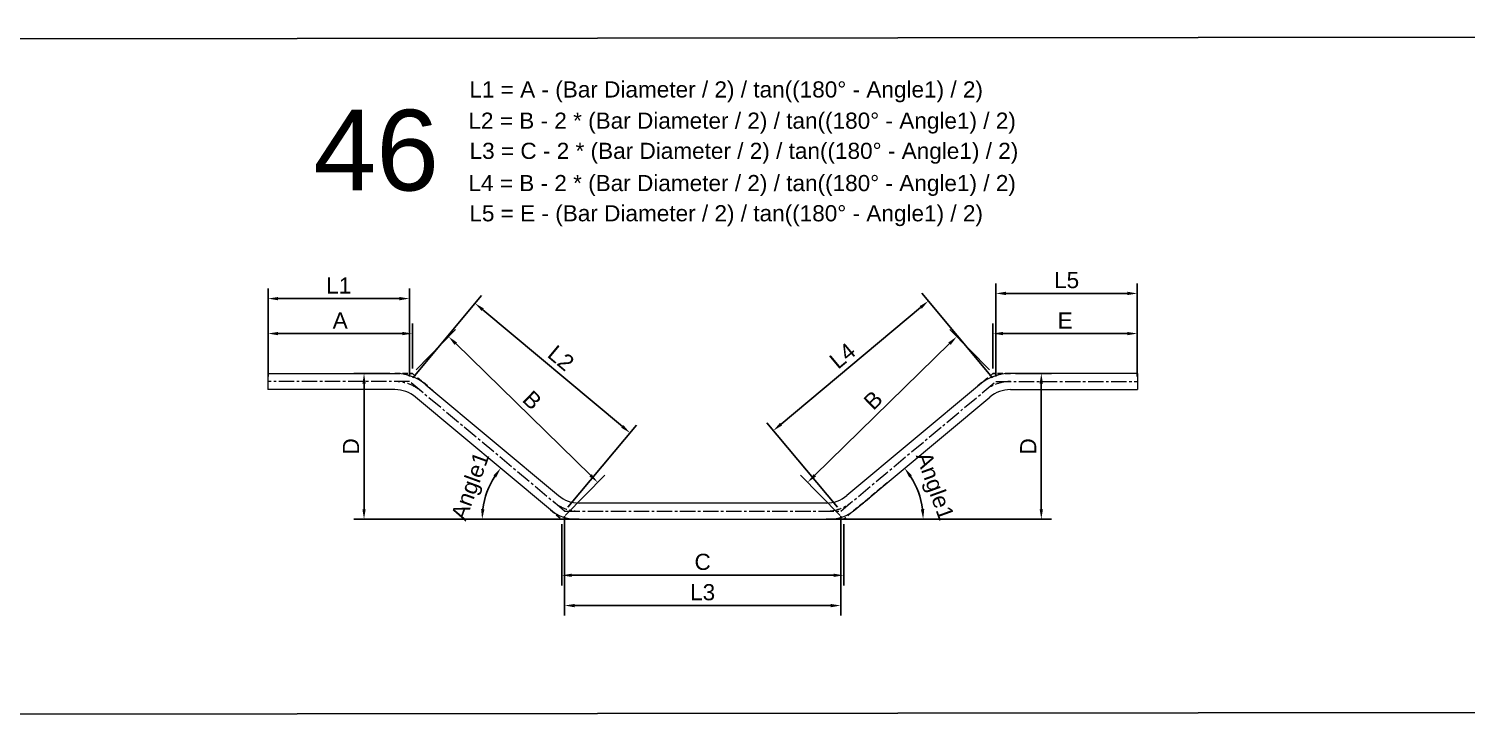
# Model space of a CAD drawing. Header units: metres. Extents: x 125 to 13754, y 1503 to 11930.
# Drawn here: x 2531 to 4311, y 6580 to 7431 of the extents above; entities that cross this region are included whole.
import ezdxf

# ---------------------------------------------------------------- set-up
doc = ezdxf.new("R2010")
doc.units = ezdxf.units.M
doc.linetypes.add('CENTER2', pattern=[28.575, 19.05, -3.175, 3.175, -3.175])
doc.linetypes.add('HIDDEN', pattern=[9.525, 6.35, -3.175])
doc.layers.add('Border', color=6, linetype='HIDDEN')
for name, color, linetype, lineweight in [('CL', 5, 'CENTER2', 0), ('D-STR-DIM', 7, 'Continuous', 0), ('Rebar', 7, 'Continuous', 20)]:
    doc.layers.add(name, color=color, linetype=linetype, lineweight=lineweight)
doc.styles.add('Arial', font='arial.ttf')
doc.dimstyles.new('Check', dxfattribs={"dimscale": 10, "dimtxt": 2, "dimasz": 1.25, "dimexe": 1.25, "dimexo": 0.625, "dimtad": 1, "dimtoh": 1, "dimdec": 1, "dimtxsty": 'Arial', "dimcen": 2.5, "dimclrd": 8, "dimclre": 8, "dimclrt": 1, "dimaunit": 1, "dimadec": 3, "dimazin": 0, "dimtfac": 1, "dimtdec": 1, "dimtix": 1, "dimtmove": 0, "dimatfit": 3, "dimfxl": 1, "dimarcsym": 0})
doc.dimstyles.new('D1-1', dxfattribs={"dimscale": 10, "dimtxt": 2, "dimasz": 1.25, "dimexe": 1.25, "dimexo": 0.625, "dimtad": 1, "dimdec": 1, "dimtxsty": 'Arial', "dimcen": 2.5, "dimclrd": 8, "dimclre": 8, "dimclrt": 4, "dimadec": 1, "dimazin": 0, "dimtfac": 1, "dimtdec": 1, "dimtix": 1, "dimtmove": 0, "dimatfit": 3, "dimfxl": 1, "dimarcsym": 0})

# ---------------------------------------------------------------- blocks, each defined once
blk = doc.blocks.new('*D84')
at = {"layer": 'D-STR-DIM', "color": 8, "lineweight": -2, "transparency": 16777216}
for p, q in [((3190.7, 6817.5), (3190.7, 6741.8)), ((3540, 6817.5), (3540, 6741.8)), ((3527.5, 6754.3), (3203.2, 6754.3))]:
    blk.add_line(p, q, dxfattribs=at)
at = {"layer": 'D-STR-DIM', "color": 8, "transparency": 16777216}
for points in [[(3203.2, 6756.3), (3203.2, 6752.2), (3190.7, 6754.3)], [(3527.5, 6756.3), (3527.5, 6752.2), (3540, 6754.3)]]:
    blk.add_solid(points, dxfattribs=at)
at = {"layer": 'Defpoints', "color": 0, "transparency": 16777216}
for p in [(3190.7, 6823.7), (3540, 6823.7), (3190.7, 6754.3)]:
    blk.add_point(p, dxfattribs=at)
at = {"layer": 'D-STR-DIM', "color": 4, "transparency": 16777216, "insert": (3365.3, 6770.8), "char_height": 20, "attachment_point": 5, "style": 'Arial'}
blk.add_mtext('C', dxfattribs=at)
blk = doc.blocks.new('*D85')
at = {"layer": 'D-STR-DIM', "color": 8, "lineweight": -2, "transparency": 16777216}
for p, q in [((3720.4, 7008.8), (3671.4, 7059)), ((3504.3, 6878.2), (3671.2, 7041.3)), ((3535.6, 6828.2), (3486.6, 6878.4))]:
    blk.add_line(p, q, dxfattribs=at)
at = {"layer": 'D-STR-DIM', "color": 8, "transparency": 16777216}
for points in [[(3669.7, 7042.8), (3672.6, 7039.8), (3680.1, 7050)], [(3502.8, 6879.6), (3505.7, 6876.7), (3495.3, 6869.4)]]:
    blk.add_solid(points, dxfattribs=at)
at = {"layer": 'Defpoints', "color": 0, "transparency": 16777216}
for p in [(3680.1, 7050), (3724.8, 7004.3), (3540, 6823.7)]:
    blk.add_point(p, dxfattribs=at)
at = {"layer": 'D-STR-DIM', "color": 4, "transparency": 16777216, "insert": (3576.4, 6971.3), "char_height": 20, "attachment_point": 5, "rotation": 44.3457, "style": 'Arial'}
blk.add_mtext('B', dxfattribs=at)
blk = doc.blocks.new('*D86')
at = {"layer": 'D-STR-DIM', "color": 8, "lineweight": -2, "transparency": 16777216}
for p, q in [((3752.8, 7004.3), (3797.3, 7004.3)), ((3784.8, 6836.2), (3784.8, 6991.8)), ((3524.5, 6823.7), (3797.3, 6823.7))]:
    blk.add_line(p, q, dxfattribs=at)
at = {"layer": 'D-STR-DIM', "color": 8, "transparency": 16777216}
for points in [[(3782.7, 6991.8), (3786.8, 6991.8), (3784.8, 7004.3)], [(3782.7, 6836.2), (3786.8, 6836.2), (3784.8, 6823.7)]]:
    blk.add_solid(points, dxfattribs=at)
at = {"layer": 'Defpoints', "color": 0, "transparency": 16777216}
for p in [(3746.6, 7004.3), (3784.8, 7004.3), (3518.2, 6823.7)]:
    blk.add_point(p, dxfattribs=at)
at = {"layer": 'D-STR-DIM', "color": 4, "transparency": 16777216, "insert": (3768.5, 6914), "char_height": 20, "width": 15.706, "attachment_point": 5, "rotation": 90, "style": 'Arial'}
blk.add_mtext('D', dxfattribs=at)
blk = doc.blocks.new('*D82')
at = {"layer": 'D-STR-DIM', "color": 8, "lineweight": -2, "transparency": 16777216}
for p, q in [((3724.8, 7010.6), (3724.8, 7066.3)), ((3737.3, 7053.8), (3891.2, 7053.8)), ((3903.7, 7000.6), (3903.7, 7066.3))]:
    blk.add_line(p, q, dxfattribs=at)
at = {"layer": 'D-STR-DIM', "color": 8, "transparency": 16777216}
for points in [[(3737.3, 7055.8), (3737.3, 7051.7), (3724.8, 7053.8)], [(3891.2, 7055.8), (3891.2, 7051.7), (3903.7, 7053.8)]]:
    blk.add_solid(points, dxfattribs=at)
at = {"layer": 'Defpoints', "color": 0, "transparency": 16777216}
for p in [(3903.7, 7053.8), (3724.8, 7004.3), (3903.7, 6994.3)]:
    blk.add_point(p, dxfattribs=at)
at = {"layer": 'D-STR-DIM', "color": 4, "transparency": 16777216, "insert": (3814.3, 7070), "char_height": 20, "attachment_point": 5, "style": 'Arial'}
blk.add_mtext('E', dxfattribs=at)
blk = doc.blocks.new('*D83')
at = {"layer": 'D-STR-DIM', "color": 8, "lineweight": -2, "transparency": 16777216}
blk.add_line((3546.2, 6823.7), (3651, 6823.7), dxfattribs=at)
blk.add_arc((3540, 6823.7), 98.5, 7.2776, 32.6304, dxfattribs=at)
at = {"layer": 'D-STR-DIM', "color": 8, "transparency": 16777216}
for points in [[(3621.2, 6875.6), (3624.6, 6878.1), (3615.5, 6886.9)], [(3639.8, 6836.3), (3635.6, 6836.1), (3638.5, 6823.7)]]:
    blk.add_solid(points, dxfattribs=at)
at = {"layer": 'Defpoints', "color": 0, "transparency": 16777216}
for p in [(3720.9, 6975), (3635.8, 6846.4), (3212.5, 6823.7), (3521.8, 6823.7), (3553.9, 6835.4)]:
    blk.add_point(p, dxfattribs=at)
at = {"layer": 'D-STR-DIM', "color": 4, "transparency": 16777216, "insert": (3650.6, 6863.9), "char_height": 20, "attachment_point": 5, "rotation": 289.954, "style": 'Arial'}
blk.add_mtext('Angle1', dxfattribs=at)
blk = doc.blocks.new('*D87')
at = {"layer": 'D-STR-DIM', "color": 8, "lineweight": -2, "transparency": 16777216}
for p, q in [((3010.3, 7008.8), (3059.3, 7059)), ((3226.4, 6878.2), (3059.5, 7041.3)), ((3195.1, 6828.2), (3244.1, 6878.4))]:
    blk.add_line(p, q, dxfattribs=at)
at = {"layer": 'D-STR-DIM', "color": 8, "transparency": 16777216}
for points in [[(3061, 7042.8), (3058, 7039.8), (3050.6, 7050)], [(3227.9, 6879.6), (3225, 6876.7), (3235.4, 6869.4)]]:
    blk.add_solid(points, dxfattribs=at)
at = {"layer": 'Defpoints', "color": 0, "transparency": 16777216}
for p in [(3050.6, 7050), (3005.9, 7004.3), (3190.7, 6823.7)]:
    blk.add_point(p, dxfattribs=at)
at = {"layer": 'D-STR-DIM', "color": 4, "transparency": 16777216, "insert": (3154.3, 6971.3), "char_height": 20, "attachment_point": 5, "rotation": 315.6543, "style": 'Arial'}
blk.add_mtext('B', dxfattribs=at)
blk = doc.blocks.new('*D88')
at = {"layer": 'D-STR-DIM', "color": 8, "lineweight": -2, "transparency": 16777216}
for p, q in [((2977.9, 7004.3), (2933.4, 7004.3)), ((2945.9, 6836.2), (2945.9, 6991.8)), ((3206.2, 6823.7), (2933.4, 6823.7))]:
    blk.add_line(p, q, dxfattribs=at)
at = {"layer": 'D-STR-DIM', "color": 8, "transparency": 16777216}
for points in [[(2943.9, 6991.8), (2948, 6991.8), (2945.9, 7004.3)], [(2943.9, 6836.2), (2948, 6836.2), (2945.9, 6823.7)]]:
    blk.add_solid(points, dxfattribs=at)
at = {"layer": 'Defpoints', "color": 0, "transparency": 16777216}
for p in [(2945.9, 7004.3), (2984.1, 7004.3), (3212.5, 6823.7)]:
    blk.add_point(p, dxfattribs=at)
at = {"layer": 'D-STR-DIM', "color": 4, "transparency": 16777216, "insert": (2929.7, 6914), "char_height": 20, "width": 15.706, "attachment_point": 5, "rotation": 90, "style": 'Arial'}
blk.add_mtext('D', dxfattribs=at)
blk = doc.blocks.new('*D89')
at = {"layer": 'D-STR-DIM', "color": 8, "lineweight": -2, "transparency": 16777216}
for p, q in [((2827, 7000.6), (2827, 7066.3)), ((2993.4, 7053.8), (2839.5, 7053.8)), ((3005.9, 7010.6), (3005.9, 7066.3))]:
    blk.add_line(p, q, dxfattribs=at)
at = {"layer": 'D-STR-DIM', "color": 8, "transparency": 16777216}
for points in [[(2839.5, 7055.8), (2839.5, 7051.7), (2827, 7053.8)], [(2993.4, 7055.8), (2993.4, 7051.7), (3005.9, 7053.8)]]:
    blk.add_solid(points, dxfattribs=at)
at = {"layer": 'Defpoints', "color": 0, "transparency": 16777216}
for p in [(2827, 7053.8), (3005.9, 7004.3), (2827, 6994.3)]:
    blk.add_point(p, dxfattribs=at)
at = {"layer": 'D-STR-DIM', "color": 4, "transparency": 16777216, "insert": (2916.4, 7070), "char_height": 20, "attachment_point": 5, "style": 'Arial'}
blk.add_mtext('A', dxfattribs=at)
blk = doc.blocks.new('*D90')
at = {"layer": 'D-STR-DIM', "color": 8, "lineweight": -2, "transparency": 16777216}
blk.add_line((3184.5, 6823.7), (3079.7, 6823.7), dxfattribs=at)
blk.add_arc((3190.7, 6823.7), 98.5, 147.3696, 172.7224, dxfattribs=at)
at = {"layer": 'D-STR-DIM', "color": 8, "transparency": 16777216}
for points in [[(3106.1, 6878.1), (3109.5, 6875.6), (3115.2, 6886.9)], [(3095.1, 6836.1), (3090.9, 6836.3), (3092.2, 6823.7)]]:
    blk.add_solid(points, dxfattribs=at)
at = {"layer": 'Defpoints', "color": 0, "transparency": 16777216}
for p in [(3009.8, 6975), (3102.7, 6867.8), (3176.8, 6835.4), (3208.9, 6823.7), (3518.2, 6823.7)]:
    blk.add_point(p, dxfattribs=at)
at = {"layer": 'D-STR-DIM', "color": 4, "transparency": 16777216, "insert": (3080.1, 6863.9), "char_height": 20, "attachment_point": 5, "rotation": 70.046, "style": 'Arial'}
blk.add_mtext('Angle1', dxfattribs=at)
blk = doc.blocks.new('*D275')
at = {"layer": 'D-STR-DIM', "color": 8, "lineweight": -2, "transparency": 16777216}
for p, q in [((3728.4, 7000.6), (3728.4, 7116)), ((3903.7, 7000.6), (3903.7, 7116)), ((3740.9, 7103.5), (3891.2, 7103.5))]:
    blk.add_line(p, q, dxfattribs=at)
at = {"layer": 'D-STR-DIM', "color": 8, "transparency": 16777216}
for points in [[(3740.9, 7105.6), (3740.9, 7101.4), (3728.4, 7103.5)], [(3891.2, 7105.6), (3891.2, 7101.4), (3903.7, 7103.5)]]:
    blk.add_solid(points, dxfattribs=at)
at = {"layer": 'Defpoints', "color": 0, "transparency": 16777216}
for p in [(3903.7, 7103.5), (3728.4, 6994.3), (3903.7, 6994.3)]:
    blk.add_point(p, dxfattribs=at)
at = {"layer": 'D-STR-DIM', "color": 1, "transparency": 16777216, "insert": (3816.1, 7119.9), "char_height": 20, "attachment_point": 5, "style": 'Arial'}
blk.add_mtext('L5', dxfattribs=at)
blk = doc.blocks.new('*D276')
at = {"layer": 'D-STR-DIM', "color": 8, "lineweight": -2, "transparency": 16777216}
for p, q in [((3724.4, 6999.1), (3636.9, 7103.7)), ((3635.3, 7086.1), (3462.5, 6941.6)), ((3532.4, 6838.5), (3444.9, 6943.1))]:
    blk.add_line(p, q, dxfattribs=at)
at = {"layer": 'D-STR-DIM', "color": 8, "transparency": 16777216}
for points in [[(3634, 7087.7), (3636.7, 7084.5), (3644.9, 7094.2)], [(3461.1, 6943.2), (3463.8, 6940), (3452.9, 6933.5)]]:
    blk.add_solid(points, dxfattribs=at)
at = {"layer": 'Defpoints', "color": 0, "transparency": 16777216}
for p in [(3728.4, 6994.3), (3452.9, 6933.5), (3536.4, 6833.7)]:
    blk.add_point(p, dxfattribs=at)
at = {"layer": 'D-STR-DIM', "color": 1, "transparency": 16777216, "insert": (3538.5, 7026.3), "char_height": 20, "attachment_point": 5, "rotation": 39.908, "style": 'Arial'}
blk.add_mtext('L4', dxfattribs=at)
blk = doc.blocks.new('*D277')
at = {"layer": 'D-STR-DIM', "color": 8, "lineweight": -2, "transparency": 16777216}
for p, q in [((3194.3, 6827.5), (3194.3, 6704.3)), ((3536.4, 6827.5), (3536.4, 6704.3)), ((3206.8, 6716.8), (3523.9, 6716.8))]:
    blk.add_line(p, q, dxfattribs=at)
at = {"layer": 'D-STR-DIM', "color": 8, "transparency": 16777216}
for points in [[(3206.8, 6718.8), (3206.8, 6714.7), (3194.3, 6716.8)], [(3523.9, 6718.8), (3523.9, 6714.7), (3536.4, 6716.8)]]:
    blk.add_solid(points, dxfattribs=at)
at = {"layer": 'Defpoints', "color": 0, "transparency": 16777216}
for p in [(3194.3, 6833.7), (3536.4, 6833.7), (3536.4, 6716.8)]:
    blk.add_point(p, dxfattribs=at)
at = {"layer": 'D-STR-DIM', "color": 1, "transparency": 16777216, "insert": (3365.3, 6733.2), "char_height": 20, "attachment_point": 5, "style": 'Arial'}
blk.add_mtext('L3', dxfattribs=at)
blk = doc.blocks.new('*D278')
at = {"layer": 'D-STR-DIM', "color": 8, "lineweight": -2, "transparency": 16777216}
for p, q in [((3006.3, 6999.1), (3091.4, 7100.9)), ((3093, 7083.3), (3265.9, 6938.7)), ((3198.3, 6838.5), (3283.5, 6940.3))]:
    blk.add_line(p, q, dxfattribs=at)
at = {"layer": 'D-STR-DIM', "color": 8, "transparency": 16777216}
for points in [[(3094.3, 7084.9), (3091.7, 7081.7), (3083.4, 7091.3)], [(3267.2, 6940.3), (3264.5, 6937.1), (3275.4, 6930.7)]]:
    blk.add_solid(points, dxfattribs=at)
at = {"layer": 'Defpoints', "color": 0, "transparency": 16777216}
for p in [(3002.3, 6994.3), (3275.4, 6930.7), (3194.3, 6833.7)]:
    blk.add_point(p, dxfattribs=at)
at = {"layer": 'D-STR-DIM', "color": 1, "transparency": 16777216, "insert": (3189.9, 7023.5), "char_height": 20, "attachment_point": 5, "rotation": 320.092, "style": 'Arial'}
blk.add_mtext('L2', dxfattribs=at)
blk = doc.blocks.new('*D279')
at = {"layer": 'D-STR-DIM', "color": 8, "lineweight": -2, "transparency": 16777216}
for p, q in [((2827, 7000.6), (2827, 7109.6)), ((3002.3, 7000.6), (3002.3, 7109.6)), ((2989.8, 7097.1), (2839.5, 7097.1))]:
    blk.add_line(p, q, dxfattribs=at)
at = {"layer": 'D-STR-DIM', "color": 8, "transparency": 16777216}
for points in [[(2839.5, 7099.1), (2839.5, 7095), (2827, 7097.1)], [(2989.8, 7099.1), (2989.8, 7095), (3002.3, 7097.1)]]:
    blk.add_solid(points, dxfattribs=at)
at = {"layer": 'Defpoints', "color": 0, "transparency": 16777216}
for p in [(2827, 7097.1), (2827, 6994.3), (3002.3, 6994.3)]:
    blk.add_point(p, dxfattribs=at)
at = {"layer": 'D-STR-DIM', "color": 1, "transparency": 16777216, "insert": (2914.6, 7113.3), "char_height": 20, "attachment_point": 5, "style": 'Arial'}
blk.add_mtext('L1', dxfattribs=at)

msp = doc.modelspace()

# ---------------------------------------------------------------- linework, layer by layer
for p, q in [((125.39, 7416.21), (13753.94, 7431.41)), ((125.39, 6579.66), (13753.94, 6594.86))]:
    msp.add_line(p, q)
at = {"layer": 'Border'}
for p, q in [((2984.13, 7004.35), (3005.91, 7004.35)), ((3031.7, 6982.78), (3005.91, 7004.35)), ((3698.99, 6982.78), (3724.78, 7004.35)), ((3746.56, 7004.35), (3724.78, 7004.35)), ((3593.72, 6868.67), (3539.99, 6823.73)), ((3176.78, 6835.38), (3190.7, 6823.73)), ((3212.48, 6823.73), (3190.7, 6823.73)), ((3518.21, 6823.73), (3539.99, 6823.73))]:
    msp.add_line(p, q, dxfattribs=at)
at = {"layer": 'CL'}
for p, q in [((3002.28, 6994.35), (2826.95, 6994.35)), ((3194.33, 6833.73), (3002.28, 6994.35)), ((3536.36, 6833.73), (3728.41, 6994.35)), ((3728.41, 6994.35), (3903.74, 6994.35)), ((3194.33, 6833.73), (3536.36, 6833.73))]:
    msp.add_line(p, q, dxfattribs=at)
for centre, start, end in [((2984.13, 6944.35), 50.09204, 90), ((3746.56, 6944.35), 90, 129.90796), ((3212.48, 6883.73), 230.09204, 270), ((3518.21, 6883.73), 270, 309.90796)]:
    msp.add_arc(centre, 50, start, end, dxfattribs=at)
at = {"layer": 'Rebar'}
for p, q in [((2826.95, 7004.35), (2984.13, 7004.35)), ((2826.95, 7004.35), (2826.95, 6984.35)), ((3903.74, 7004.35), (3746.56, 7004.35)), ((3903.74, 7004.35), (3903.74, 6984.35)), ((2984.13, 6984.35), (2826.95, 6984.35)), ((3022.62, 6990.37), (3186.81, 6853.05)), ((3708.07, 6990.37), (3543.88, 6853.05)), ((3746.55, 6984.35), (3903.74, 6984.35)), ((3176.78, 6835.38), (3009.8, 6975.03)), ((3553.91, 6835.38), (3720.89, 6975.03)), ((3518.21, 6843.73), (3212.48, 6843.73)), ((3212.48, 6823.73), (3521.83, 6823.73))]:
    msp.add_line(p, q, dxfattribs=at)
for centre, radius, start, end in [((2984.13, 6944.35), 60, 50.09204, 90), ((3746.56, 6944.35), 60, 90, 129.90796), ((2984.13, 6944.35), 40, 50.09204, 90), ((3746.55, 6944.35), 40, 90, 129.90796), ((3212.47, 6883.73), 40, 230.09204, 270), ((3518.21, 6883.73), 40, 270, 309.90796), ((3208.85, 6873.73), 50, 230.09204, 270), ((3521.83, 6873.73), 50, 270, 309.90796)]:
    msp.add_arc(centre, radius, start, end, dxfattribs=at)

# ---------------------------------------------------------------- texts
at = {"layer": 'Rebar', "style": 'Arial'}
msp.add_text('46', height=100, dxfattribs=at).set_placement((2883.38, 7231.02))
at = {"layer": 'Rebar', "color": 0, "char_height": 20, "attachment_point": 5, "style": 'Arial'}
for s, insert in [('L1 = A - (Bar Diameter / 2) / tan((180° - Angle1) / 2)', (3394.44, 7353.21)), ('L2 = B - 2 * (Bar Diameter / 2) / tan((180° - Angle1) / 2)', (3414.23, 7314.53)), ('L3 = C - 2 * (Bar Diameter / 2) / tan((180° - Angle1) / 2)', (3416.45, 7277.13)), ('L4 = B - 2 * (Bar Diameter / 2) / tan((180° - Angle1) / 2)', (3414.23, 7237.19)), ('L5 = E - (Bar Diameter / 2) / tan((180° - Angle1) / 2)', (3394.44, 7199.8))]:
    msp.add_mtext(s, dxfattribs=dict(at, insert=insert))

# ---------------------------------------------------------------- dimensions: what is measured, and where the dimension line sits
at = {"layer": 'D-STR-DIM'}
for base, p1, p2, text, dimstyle, picture, middle in [((2826.95, 7097.06), (3002.28, 6994.35), (2826.95, 6994.35), 'L1', 'Check', '*D279', (2914.62, 7113.35)), ((3903.74, 7103.51), (3728.41, 6994.35), (3903.74, 6994.35), 'L5', 'Check', '*D275', (3816.07, 7119.93)), ((3903.74, 7053.75), (3724.78, 7004.35), (3903.74, 6994.35), 'E', 'D1-1', '*D82', (3814.26, 7070)), ((3190.7, 6754.25), (3539.99, 6823.73), (3190.7, 6823.73), 'C', 'D1-1', '*D84', (3365.34, 6770.84))]:
    dim = msp.add_linear_dim(base=base, p1=p1, p2=p2, text=text, dimstyle=dimstyle, dxfattribs=at)
    dim.commit()
    dim.dimension.update_dxf_attribs({"geometry": picture, "text_midpoint": middle})
for p1, p2, distance, text, dimstyle, picture, middle in [((3002.28, 6994.35), (3194.33, 6833.73), 126.44, 'L2', 'Check', '*D278', (3189.87, 7023.53)), ((3728.41, 6994.35), (3536.36, 6833.73), -130.11, 'L4', 'Check', '*D276', (3538.49, 7026.31)), ((3190.7, 6823.73), (3005.91, 7004.35), -63.88, 'B', 'D1-1', '*D87', (3154.31, 6971.34)), ((3539.99, 6823.73), (3724.78, 7004.35), 63.88, 'B', 'D1-1', '*D85', (3576.37, 6971.34)), ((3194.33, 6833.73), (3536.36, 6833.73), -116.98, 'L3', 'Check', '*D277', (3365.34, 6733.22))]:
    dim = msp.add_aligned_dim(p1=p1, p2=p2, distance=distance, text=text, dimstyle=dimstyle, dxfattribs=at)
    dim.commit()
    dim.dimension.update_dxf_attribs({"geometry": picture, "text_midpoint": middle})
for base, p1, p2, angle, text, picture, middle in [((2826.95, 7053.75), (3005.91, 7004.35), (2826.95, 6994.35), 180, 'A', '*D89', (2916.43, 7070)), ((2945.94, 7004.35), (3212.48, 6823.73), (2984.13, 7004.35), 90, 'D', '*D88', (2929.69, 6914.04)), ((3784.75, 7004.35), (3518.21, 6823.73), (3746.56, 7004.35), 90, 'D', '*D86', (3768.5, 6914.04))]:
    dim = msp.add_linear_dim(base=base, p1=p1, p2=p2, angle=angle, text=text, dimstyle='D1-1', dxfattribs=at)
    dim.commit()
    dim.dimension.update_dxf_attribs({"geometry": picture, "text_midpoint": middle})
for base, line1, line2, picture, middle in [((3102.66, 6867.83), ((3176.78, 6835.38), (3009.8, 6975.03)), ((3518.21, 6823.73), (3208.86, 6823.73)), '*D90', (3080.06, 6863.9)), ((3635.82, 6846.39), ((3553.91, 6835.38), (3720.89, 6975.03)), ((3212.48, 6823.73), (3521.83, 6823.73)), '*D83', (3650.63, 6863.9))]:
    dim = msp.add_angular_dim_2l(base=base, line1=line1, line2=line2, text='Angle1', dimstyle='D1-1', dxfattribs=at)
    dim.commit()
    dim.dimension.update_dxf_attribs({"geometry": picture, "text_midpoint": middle})

doc.saveas('drawing.dxf')
